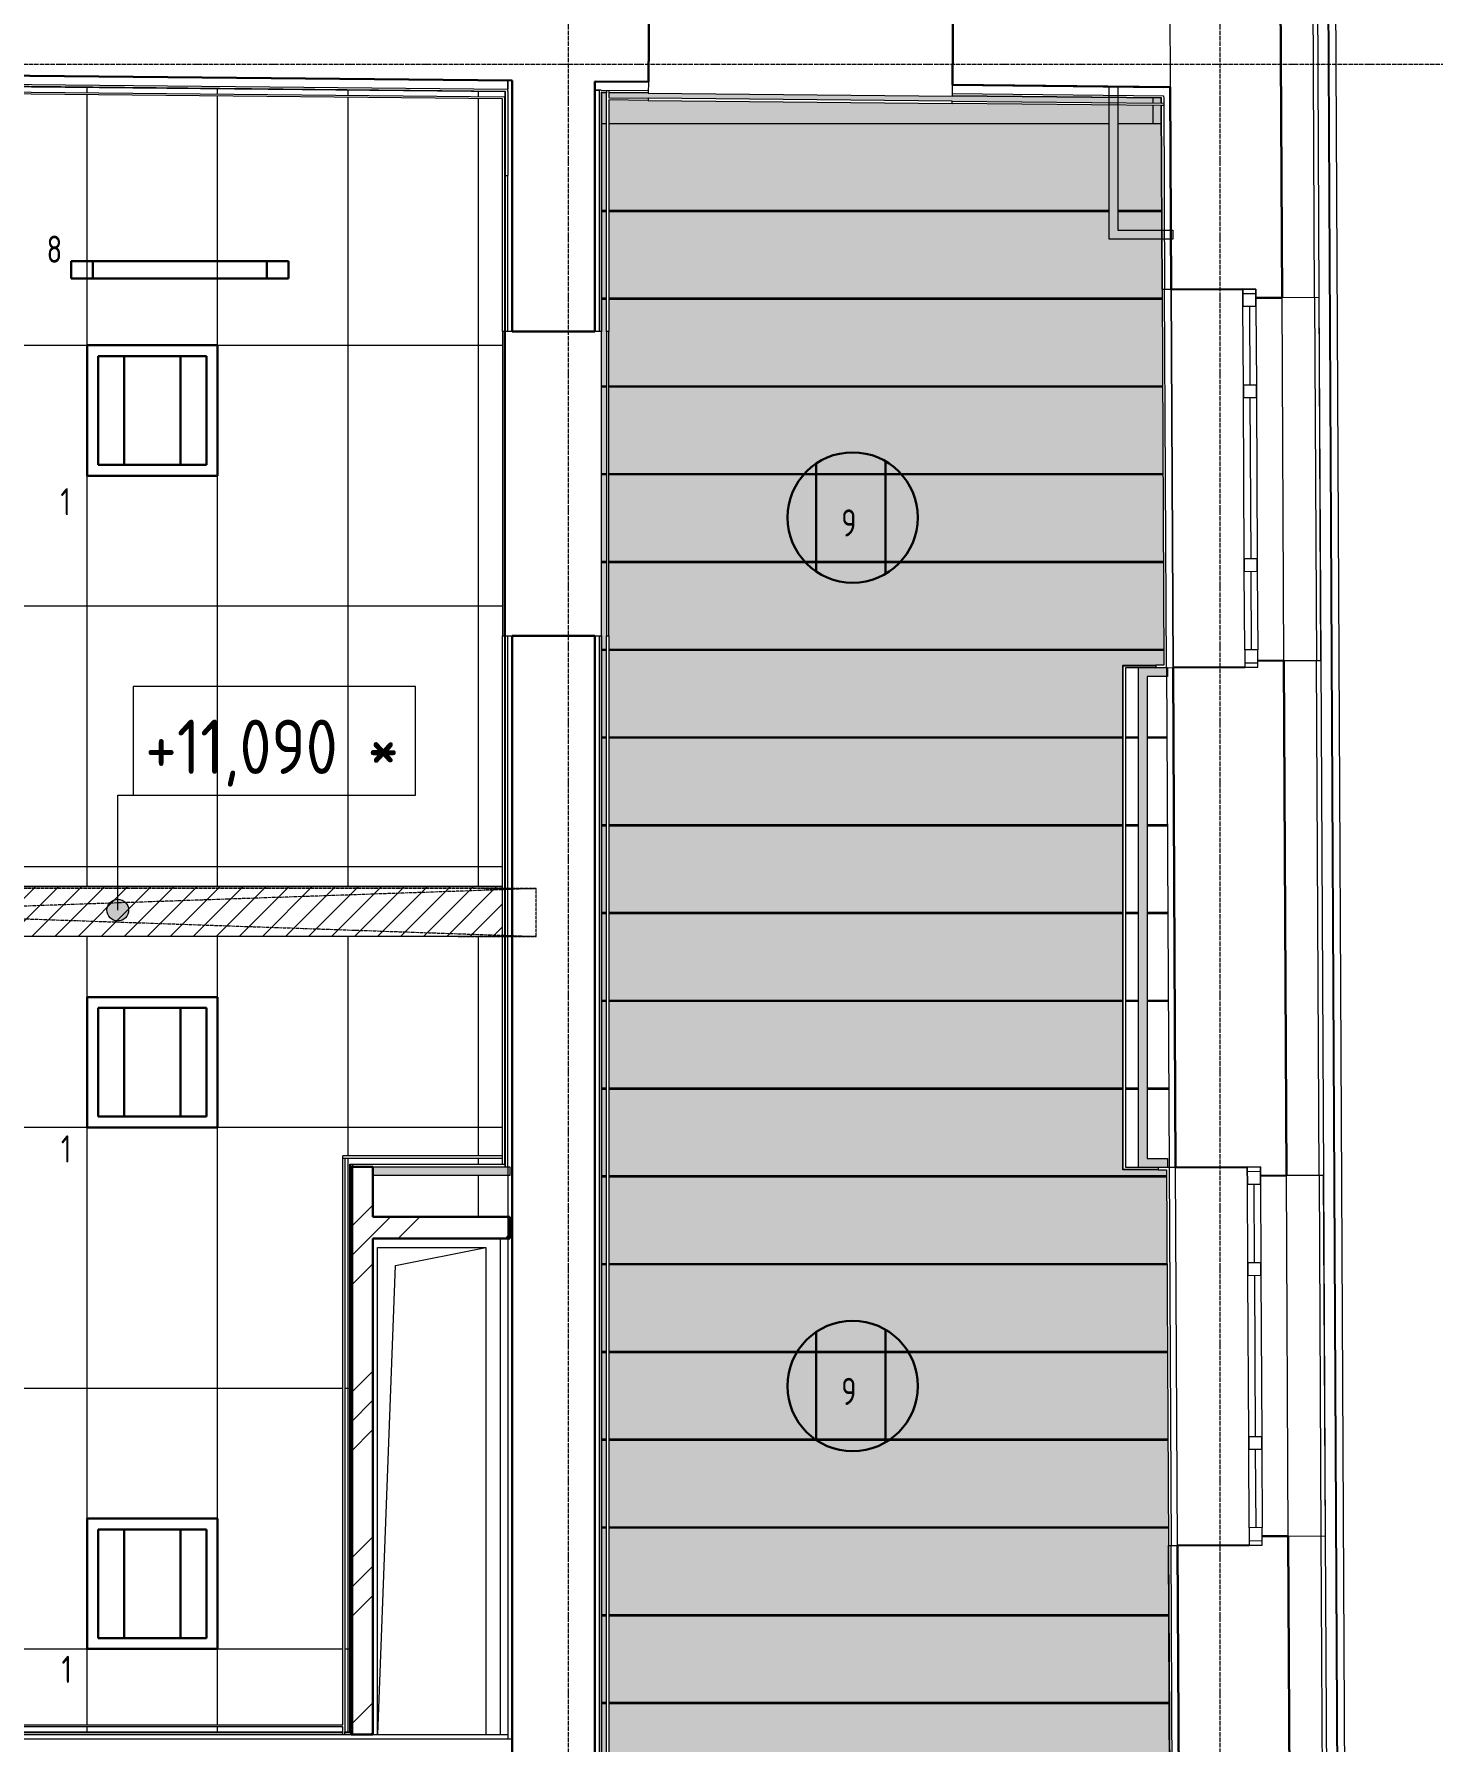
# Model space of a CAD drawing. Header units: millimetres. Extents: x -10438 to 68527, y -5058 to 44223.
# Drawn here: x -2460 to 3978, y 28824 to 36684 of the extents above; entities that cross this region are included whole.
import ezdxf

# ---------------------------------------------------------------- set-up
doc = ezdxf.new("R2010")
doc.units = ezdxf.units.MM
for name, pattern in [('ADSK_Линия сетки', [25, 20, -2.5, 0, -2.5]), ('ADSK_Штрих_ш3 п1_5', [4.5, 3, -1.5]), ('ADSK_Штрихпунктирная 2 точки_ш15 п1_5 п1_5 п1_5', [19.5, 15, -1.5, 0, -1.5, 0, -1.5])]:
    doc.linetypes.add(name, pattern=pattern)
for name, color, linetype, lineweight in [('_ Окна', 7, 'Continuous', 9), ('Аннотация', 7, 'Continuous', 20), ('Каркас', 7, 'Continuous', 18), ('Обобщенные модели', 7, 'Continuous', 18), ('Окна', 7, 'Continuous', 9), ('Оси', 7, 'Continuous', 9), ('Отметки', 7, 'Continuous', 9), ('Перекрытие', 7, 'Continuous', 18), ('Потолки', 7, 'Continuous', 9), ('Потолки штриховка', 7, 'Continuous', 9), ('Стены внутренние', 7, 'Continuous', 18), ('Стены наружные', 7, 'Continuous', 18), ('Стены несущие', 7, 'Continuous', 30), ('Стены отделка', 7, 'Continuous', 30), ('Стены перегородки', 7, 'Continuous', 30), ('Стены штриховка', 7, 'Continuous', 9)]:
    doc.layers.add(name, color=color, linetype=linetype, lineweight=lineweight)
doc.layers.add('Линии', color=7, linetype='Continuous', lineweight=9, true_color=0x00a600)
doc.styles.add('GOST Common_2', font='GOST_Common.ttf', dxfattribs={"width": 0.9, "height": 250})
doc.styles.add('GOST Common_4', font='GOST_Common.ttf', dxfattribs={"width": 0.8, "height": 350})
pattern_1 = [(45, (0, 0), (-381.661, 381.661), []), (45, (134.94, 0), (0, 763.322), []), (45, (-134.94, 0), (0, 763.322), [])]

# ---------------------------------------------------------------- blocks, each defined once
blk = doc.blocks.new('окно трехпол с фрамугой - 1700-2320_h_ _нов_-2116842-План потолков 3-го этажа')
at = {"layer": '_ Окна', "lineweight": 18}
for p, q in [((-870, 75), (-870, 135)), ((-870, 135), (-790, 135)), ((-790, 135), (-790, 75)), ((-430, 75), (-430, 135)), ((-430, 135), (-370, 135)), ((-370, 135), (-370, 75)), ((370, 75), (370, 135)), ((370, 135), (430, 135)), ((430, 135), (430, 75)), ((790, 135), (790, 75)), ((870, 135), (790, 135)), ((870, 75), (870, 135)), ((-790, 75), (-870, 75)), ((-370, 75), (-430, 75)), ((430, 75), (370, 75)), ((790, 75), (870, 75))]:
    blk.add_line(p, q, dxfattribs=at)
at = {"layer": '_ Окна'}
for p, q in [((-850, 75), (-850, 135)), ((-790, 105), (-430, 105)), ((-370, 105), (370, 105)), ((430, 105), (790, 105)), ((850, 75), (850, 135))]:
    blk.add_line(p, q, dxfattribs=at)
at = {"layer": 'Окна'}
for p, q in [((-870, 135), (-870, 75)), ((-790, 135), (-870, 135)), ((-790, 135), (-430, 135)), ((-370, 135), (-430, 135)), ((-370, 135), (370, 135)), ((430, 135), (370, 135)), ((430, 135), (790, 135)), ((870, 135), (790, 135)), ((870, 75), (870, 135)), ((-870, 75), (-790, 75)), ((-430, 75), (-790, 75)), ((-430, 75), (-370, 75)), ((370, 75), (-370, 75)), ((370, 75), (430, 75)), ((790, 75), (430, 75)), ((790, 75), (870, 75))]:
    blk.add_line(p, q, dxfattribs=at)
blk = doc.blocks.new('окно трехпол с фрамугой - 1700-2320_h_ _нов_-2116361-План потолков 3-го этажа')
at = {"layer": '_ Окна', "lineweight": 18}
for p, q in [((-870, 75), (-870, 135)), ((-870, 135), (-790, 135)), ((-790, 135), (-790, 75)), ((-430, 75), (-430, 135)), ((-430, 135), (-370, 135)), ((-370, 135), (-370, 75)), ((370, 75), (370, 135)), ((370, 135), (430, 135)), ((430, 135), (430, 75)), ((790, 135), (790, 75)), ((870, 135), (790, 135)), ((870, 75), (870, 135)), ((-790, 75), (-870, 75)), ((-370, 75), (-430, 75)), ((430, 75), (370, 75)), ((790, 75), (870, 75))]:
    blk.add_line(p, q, dxfattribs=at)
at = {"layer": '_ Окна'}
for p, q in [((-850, 75), (-850, 135)), ((-790, 105), (-430, 105)), ((-370, 105), (370, 105)), ((430, 105), (790, 105)), ((850, 75), (850, 135))]:
    blk.add_line(p, q, dxfattribs=at)
at = {"layer": 'Окна'}
for p, q in [((-870, 135), (-870, 75)), ((-790, 135), (-870, 135)), ((-790, 135), (-430, 135)), ((-370, 135), (-430, 135)), ((-370, 135), (370, 135)), ((430, 135), (370, 135)), ((430, 135), (790, 135)), ((870, 135), (790, 135)), ((870, 75), (870, 135)), ((-870, 75), (-790, 75)), ((-430, 75), (-790, 75)), ((-430, 75), (-370, 75)), ((370, 75), (-370, 75)), ((370, 75), (430, 75)), ((790, 75), (430, 75)), ((790, 75), (870, 75))]:
    blk.add_line(p, q, dxfattribs=at)
blk = doc.blocks.new('GM_Отверстие прямоугольное _в плите_ - Отверстие-3336504-План потолков 3-го этажа')
at = {"layer": 'Обобщенные модели'}
for p, q in [((-250, -1092.5), (-250, 1150)), ((-250, 1150), (250, 1150)), ((-250, -1092.5), (-250, 1150)), ((-250, 1150), (250, 1150)), ((-166.7, 1066.7), (250, 1150)), ((250, 1150), (250, -1092.5)), ((250, 1150), (250, -1092.5)), ((-247.8, -1092.5), (-166.7, 1066.7))]:
    blk.add_line(p, q, dxfattribs=at)
blk = doc.blocks.new('Высотные отметки - Рамка-12095-План потолков 3-го этажа')
at = {"layer": 'Аннотация'}
for p, q in [((-6.5, 0), (-6.5, 5)), ((-6.5, 5), (6.5, 5)), ((6.5, 5), (6.5, 0)), ((6.5, 0), (-6.5, 0))]:
    blk.add_line(p, q, dxfattribs=at)

msp = doc.modelspace()

# ---------------------------------------------------------------- hatches: boundary and pattern name
at = {"layer": 'Отметки'}
h = msp.add_hatch(color=256, dxfattribs=at)
edge = h.paths.add_edge_path()
edge.add_arc((-2075.35, 32652.101), 50, 0, 360)
at = {"layer": 'Потолки штриховка', "lineweight": 18}
h = msp.add_hatch(dxfattribs=at)
h.set_pattern_fill('FP_14', color=256, style=0, pattern_type=2)
h.set_pattern_definition([(90, (-3416.2, 32851.6), (600, -4e-14), []), (0, (-3416.2, 32851.6), (0, -1200), [])])
h.paths.add_polyline_path([(-6385.788, 28869.307), (-6362.788, 28869.307), (-6362.788, 28892.307), (-6385.788, 28892.307), (-6385.788, 28873.907)])
h.paths.add_polyline_path([(-6387.788, 28867.307), (-6385.788, 28869.307), (-6387.788, 28869.307)])
h.paths.add_polyline_path([(-1006.598, 28867.307), (-1004.663, 28867.373), (-1006.598, 28869.307), (-1006.598, 28867.369)])
h.paths.add_polyline_path([(-5386.449, 28869.307), (-1039.598, 28869.307), (-1039.636, 28892.307), (-6352.788, 28892.307), (-6352.788, 28869.307), (-6109.183, 28869.307)])
h.paths.add_polyline_path([(-1024.64, 28869.307), (-1006.598, 28869.307), (-1006.598, 31482.297), (-305, 31481.797), (-305.267, 31510.797), (-1029.598, 31510.797), (-1029.598, 28869.307)])
h.paths.add_polyline_path([(-6362.788, 28902.307), (-6362.788, 31438.253), (-6191.576, 31438.253), (-6191.576, 32531.224), (-6199.576, 32531.224), (-6199.576, 31448.253), (-6201.576, 31448.253), (-6201.576, 31446.253), (-6385.788, 31446.253), (-6385.788, 28902.307)])
h.paths.add_polyline_path([(-2495.512, 28902.307), (-1039.598, 28902.307), (-1039.598, 31520.797), (-305, 31520.797), (-305, 32531.224), (-6181.576, 32531.224), (-6181.576, 31428.253), (-6352.788, 31428.253), (-6352.788, 28902.307), (-3940.98, 28902.307)])
h.paths.add_polyline_path([(-380.435, 31239.797), (-280, 31239.797), (-280.327, 31429.797), (-900.598, 31429.797), (-900.598, 31239.797), (-688.676, 31239.797)])
h.paths.add_polyline_path([(-295, 31481.797), (-292, 31481.797), (-292, 32531.224), (-295, 32531.224), (-295, 31510.797)])
h.paths.add_polyline_path([(-3940.98, 32761.224), (-305, 32761.224), (-305, 36385.696), (-6352.788, 36445.958), (-6352.788, 33798.253), (-6181.576, 33798.253), (-6181.576, 32761.224), (-5386.449, 32761.224)])
h.paths.add_polyline_path([(-292, 32761.224), (-292, 36418.568), (-6352.788, 36478.959), (-6352.681, 36455.957), (-295, 36395.597), (-295, 32761.224)])
h.paths.add_polyline_path([(-6385.788, 36479.288), (-6387.788, 36480.959), (-6387.788, 36479.308)])
h.paths.add_polyline_path([(-6191.576, 32761.224), (-6191.576, 33788.253), (-6362.788, 33788.253), (-6362.788, 36479.059), (-6385.788, 36478.959), (-6385.788, 33780.253), (-6201.578, 33780.253), (-6201.576, 33778.253), (-6199.576, 33778.253), (-6199.576, 32761.224)])
h.paths.add_polyline_path([(-290, 36418.548), (-290.101, 36420.449), (-292, 36418.568)])
h = msp.add_hatch(dxfattribs=at)
h.set_pattern_fill('FP_23', color=256, style=0, pattern_type=2)
h.set_pattern_definition([(0, (0, 762), (762, 76.2), [7.62, -373.38, 7.62, -373.38]), (0, (76.2, 91.44), (762, 76.2), [7.62, -220.98, 7.62, -525.78]), (0, (152.4, 106.68), (762, 76.2), [7.62, -68.58, 7.62, -678.18]), (0, (457.2, 60.96), (762, 76.2), [7.62, -220.98, 7.62, -525.78]), (0, (533.4, 45.72), (762, 76.2), [7.62, -68.58, 7.62, -678.18])])
h.paths.add_polyline_path([(152, 20570.136), (152, 20572.136), (150, 20570.136)])
h.paths.add_polyline_path([(152, 36414.144), (152, 36416.144), (150.247, 36415.915)])
h.paths.add_polyline_path([(152, 20572.136), (175, 20572.136), (175, 36413.915), (152, 36413.091), (152, 20573.934)])
h.paths.add_polyline_path([(2769.646, 20572.136), (2807.464, 20572.136), (2807.347, 20595.136), (185, 20595.136), (185, 20572.136), (2753.404, 20572.136)])
h.paths.add_polyline_path([(2643.06, 20605.136), (2807.296, 20605.136), (2792.895, 23426.386), (2552.632, 23426.386), (2552.63, 23428.386), (2550.63, 23428.386), (2550.63, 25728.326), (2552.63, 25728.326), (2552.63, 25730.326), (2781.246, 25730.326), (2752.141, 31456.299), (2552.63, 31456.299), (2552.63, 31458.299), (2550.63, 31458.299), (2550.63, 33776.758), (2552.63, 33777.736), (2552.63, 33778.758), (2740.336, 33778.758), (2729.239, 35740.947), (2487.87, 35740.947), (2487.87, 36357.867), (185, 36380.814), (185, 20605.136), (2563.629, 20605.136)])
h.paths.add_polyline_path([(2643.06, 23438.386), (2643.06, 25718.326), (2562.63, 25718.326), (2563.629, 23438.386), (2642.333, 23438.386)])
h.paths.add_polyline_path([(2692.341, 35780.947), (2730.159, 35780.947), (2727.188, 36355.483), (2527.87, 36357.469), (2527.87, 35780.947), (2563.629, 35780.947)])
h.paths.add_polyline_path([(2727.071, 36388.485), (2729.071, 36388.485), (2728.961, 36390.366), (2727.188, 36388.602)])
h.paths.add_polyline_path([(2727.188, 36365.483), (2727.071, 36388.485), (2527.87, 36390.466), (2527.87, 36367.469), (2727.071, 36365.484)])
h.paths.add_polyline_path([(2487.87, 36367.868), (2487.87, 36390.869), (185, 36413.815), (185, 36390.814), (1840.895, 36374.314)])
at = {"layer": 'Потолки штриховка', "lineweight": 18, "true_color": 0x787878}
h = msp.add_hatch(dxfattribs=at)
h.set_pattern_fill('FP_50', color=8, style=0, pattern_type=2)
h.set_pattern_definition([(45, (0, 0), (-53.03301, 53.03301), [])])
h.paths.add_polyline_path([(-313.612, 32531.224), (-305, 32531.224), (-305, 32761.224), (-6181.576, 32761.224), (-6181.576, 32531.224), (-327.308, 32531.224)])
h.paths.add_polyline_path([(-6397.788, 32531.224), (-6251.576, 32531.224), (-6251.576, 32761.224), (-6397.788, 32761.224)])
h.paths.add_polyline_path([(-292, 32531.224), (-292, 32761.224), (-295, 32761.224), (-295, 32531.224)])
h.paths.add_polyline_path([(-6199.576, 32531.224), (-6191.576, 32531.224), (-6191.576, 32761.224), (-6199.576, 32761.224), (-6199.576, 32637.049)])
at = {"layer": 'Стены внутренние'}
for points in [[(2527.87, 35780.947), (2527.87, 36402.471), (2487.87, 36402.87), (2487.87, 35780.947), (2526.681, 35780.947)], [(2692.544, 35740.947), (2742.363, 35740.947), (2742.16, 35780.947), (2487.87, 35780.947), (2487.87, 35740.947), (2563.629, 35740.947)], [(2662.63, 33726.758), (2752.601, 33726.758), (2752.402, 33765.937), (2702.579, 33766.758), (2622.63, 33766.758), (2622.63, 33726.758)], [(2622.63, 31508.299), (2662.63, 31508.299), (2662.63, 33726.758), (2622.63, 33726.758), (2622.63, 31519.098)], [(-280.327, 31429.797), (-280, 31429.797), (-280, 31469.797), (-900.598, 31469.797), (-900.598, 31429.797), (-313.612, 31429.797)], [(2643.06, 31468.299), (2757.221, 31468.299), (2757.221, 31508.299), (2622.63, 31508.299), (2622.63, 31468.299)]]:
    msp.add_hatch(color=256, dxfattribs=at).paths.add_polyline_path(points)
at = {"layer": 'Стены внутренние', "lineweight": 9}
h = msp.add_hatch(dxfattribs=at)
h.set_pattern_fill('FP_1', color=256, style=0, pattern_type=2)
h.set_pattern_definition(pattern_1)
h.paths.add_polyline_path([(-1000.598, 28857.307), (-900.598, 28857.307), (-900.598, 31469.797), (-994.598, 31469.797), (-994.598, 31418.397), (-1000.598, 31429.797), (-1000.598, 28956.912)])
h = msp.add_hatch(dxfattribs=at)
h.set_pattern_fill('FP_1', color=256, style=0, pattern_type=2)
h.set_pattern_definition(pattern_1)
h.paths.add_polyline_path([(-900.598, 31139.797), (-277.493, 31139.797), (-278.253, 31239.797), (-900.598, 31239.797), (-900.598, 31215.014)])

# ---------------------------------------------------------------- linework, layer by layer
at = {"layer": 'Каркас', "color": 8, "linetype": 'ADSK_Штрих_ш3 п1_5', "lineweight": 9, "true_color": 0x808080}
for p, q in [((152, 36272.288), (175, 36272.288)), ((185, 36272.288), (2487.87, 36272.288)), ((2527.87, 36272.288), (2727.662, 36272.288)), ((175, 35872.288), (152, 35872.288)), ((152, 35868.288), (175, 35868.288)), ((2487.87, 35872.288), (185, 35872.288)), ((185, 35868.288), (2487.87, 35868.288)), ((2729.695, 35872.288), (2527.87, 35872.288)), ((2527.87, 35868.288), (2729.715, 35868.288)), ((175, 35468.288), (152, 35468.288)), ((152, 35464.288), (175, 35464.288)), ((2731.749, 35468.288), (185, 35468.288)), ((185, 35464.288), (2731.769, 35464.288)), ((175, 35064.288), (152, 35064.288)), ((152, 35060.288), (175, 35060.288)), ((2733.802, 35064.288), (185, 35064.288)), ((185, 35060.288), (2733.822, 35060.288)), ((175, 34660.288), (152, 34660.288)), ((152, 34656.288), (175, 34656.288)), ((2735.856, 34660.288), (185, 34660.288)), ((185, 34656.288), (2735.876, 34656.288)), ((175, 34256.288), (152, 34256.288)), ((152, 34252.288), (175, 34252.288)), ((2737.909, 34256.288), (185, 34256.288)), ((185, 34252.288), (2737.929, 34252.288)), ((175.103, 33852.288), (152, 33852.288)), ((152, 33848.288), (175.109, 33848.288)), ((2739.963, 33852.288), (185, 33852.288)), ((185, 33848.288), (2739.983, 33848.288)), ((175, 33448.288), (152, 33448.288)), ((152, 33444.288), (175, 33444.288)), ((2550.63, 33448.288), (185, 33448.288)), ((185, 33444.288), (2550.63, 33444.288)), ((2622.63, 33448.288), (2563.629, 33448.288)), ((2563.629, 33444.288), (2622.63, 33444.288)), ((2754.016, 33448.288), (2662.63, 33448.288)), ((2662.63, 33444.288), (2754.037, 33444.288)), ((175, 33044.288), (152, 33044.288)), ((152, 33040.288), (175, 33040.288)), ((2550.63, 33044.288), (185, 33044.288)), ((185, 33040.288), (2550.63, 33040.288)), ((2622.63, 33044.288), (2562.63, 33044.288)), ((2562.63, 33040.288), (2622.63, 33040.288)), ((2756.07, 33044.288), (2662.63, 33044.288)), ((2662.63, 33040.288), (2756.09, 33040.288)), ((-305, 32761.224), (-6181.576, 32761.224)), ((-292, 32761.224), (-295, 32761.224)), ((175, 32640.288), (152, 32640.288)), ((152, 32636.288), (175, 32636.288)), ((2550.63, 32640.288), (185, 32640.288)), ((185, 32636.288), (2550.63, 32636.288)), ((2622.63, 32640.288), (2562.63, 32640.288)), ((2562.63, 32636.288), (2622.63, 32636.288)), ((2758.123, 32640.288), (2662.63, 32640.288)), ((2662.63, 32636.288), (2758.144, 32636.288)), ((-305, 32531.224), (-6181.576, 32531.224)), ((-292, 32531.224), (-295, 32531.224)), ((175, 32236.288), (152, 32236.288)), ((152, 32232.288), (175, 32232.288)), ((2550.63, 32236.288), (185, 32236.288)), ((185, 32232.288), (2550.63, 32232.288)), ((2622.63, 32236.288), (2563.629, 32236.288)), ((2563.629, 32232.288), (2622.63, 32232.288)), ((2760.177, 32236.288), (2662.63, 32236.288)), ((2662.63, 32232.288), (2760.197, 32232.288)), ((175, 31832.288), (152, 31832.288)), ((152, 31828.288), (175, 31828.288)), ((2550.63, 31832.288), (185, 31832.288)), ((185, 31828.288), (2550.63, 31828.288)), ((2622.63, 31832.288), (2563.629, 31832.288)), ((2563.629, 31828.288), (2622.63, 31828.288)), ((2762.23, 31832.288), (2662.63, 31832.288)), ((2662.63, 31828.288), (2762.251, 31828.288)), ((175, 31428.288), (152, 31428.288)), ((152, 31424.288), (175, 31424.288)), ((2563.19, 31428.288), (185, 31428.288)), ((185, 31424.288), (2563.246, 31424.288)), ((2752.284, 31428.288), (2563.629, 31428.288)), ((2563.629, 31424.288), (2752.304, 31424.288)), ((-313.612, 28857.307), (-313.612, 31139.797)), ((175, 31024.288), (152, 31024.288)), ((152, 31020.288), (175, 31020.288)), ((2754.337, 31024.288), (185, 31024.288)), ((185, 31020.288), (2754.357, 31020.288)), ((175, 30620.288), (152, 30620.288)), ((152, 30616.288), (175, 30616.288)), ((2756.39, 30620.288), (185, 30620.288)), ((185, 30616.288), (2756.411, 30616.288)), ((175, 30216.288), (152, 30216.288)), ((152, 30212.288), (175, 30212.288)), ((2758.444, 30216.288), (185, 30216.288)), ((185, 30212.288), (2758.464, 30212.288)), ((175, 29812.288), (152, 29812.288)), ((152, 29808.288), (175, 29808.288)), ((2760.497, 29812.288), (185, 29812.288)), ((185, 29808.288), (2760.518, 29808.288)), ((175, 29408.288), (152, 29408.288)), ((152, 29404.288), (175, 29404.288)), ((2762.551, 29408.288), (185, 29408.288)), ((185, 29404.288), (2762.571, 29404.288)), ((175, 29004.288), (152, 29004.288)), ((2764.604, 29004.288), (185, 29004.288)), ((152, 29000.288), (175, 29000.288)), ((185, 29000.288), (2764.625, 29000.288))]:
    msp.add_line(p, q, dxfattribs=at)
at = {"layer": 'Линии', "color": 5, "lineweight": 30, "true_color": 0x0000ff}
for p, q in [((-2290, 35559.027), (-2290, 35639.027)), ((-2290, 35639.027), (-1290, 35639.027)), ((-2190, 35559.027), (-2190, 35639.027)), ((-1390, 35639.027), (-1390, 35559.027)), ((-1290, 35639.027), (-1290, 35559.027)), ((-1290, 35559.027), (-2290, 35559.027)), ((-2216.225, 35251.594), (-1616.225, 35251.594)), ((-2216.225, 34651.594), (-2216.225, 35251.594)), ((-1616.225, 35251.594), (-1616.225, 34651.594)), ((-1666.225, 35201.594), (-2166.225, 35201.594)), ((-2166.225, 35201.594), (-2166.225, 34701.594)), ((-2046.225, 35201.594), (-2046.225, 34701.594)), ((-1786.225, 35201.594), (-1786.225, 34701.594)), ((-1666.225, 34701.594), (-1666.225, 35201.594)), ((-2166.225, 34701.594), (-1666.225, 34701.594)), ((1138.898, 34707.124), (1138.898, 34210.743)), ((1458.898, 34199.982), (1458.898, 34717.886)), ((-1616.225, 34651.594), (-2216.225, 34651.594)), ((-2216.225, 32251.594), (-1616.225, 32251.594)), ((-2216.225, 31651.594), (-2216.225, 32251.594)), ((-1616.225, 32251.594), (-1616.225, 31651.594)), ((-1666.225, 32201.594), (-2166.225, 32201.594)), ((-2166.225, 32201.594), (-2166.225, 31701.594)), ((-2046.225, 32201.594), (-2046.225, 31701.594)), ((-1786.225, 32201.594), (-1786.225, 31701.594)), ((-1666.225, 31701.594), (-1666.225, 32201.594)), ((-2166.225, 31701.594), (-1666.225, 31701.594)), ((-1616.225, 31651.594), (-2216.225, 31651.594)), ((-2216.225, 29851.594), (-1616.225, 29851.594)), ((-2216.225, 29251.594), (-2216.225, 29851.594)), ((-1666.225, 29801.594), (-2166.225, 29801.594)), ((-2166.225, 29801.594), (-2166.225, 29301.594)), ((-2046.225, 29801.594), (-2046.225, 29301.594)), ((-1786.225, 29801.594), (-1786.225, 29301.594)), ((-1666.225, 29301.594), (-1666.225, 29801.594)), ((-1616.225, 29851.594), (-1616.225, 29251.594)), ((-1616.225, 29251.594), (-2216.225, 29251.594)), ((-2166.225, 29301.594), (-1666.225, 29301.594))]:
    msp.add_line(p, q, dxfattribs=at)
at = {"layer": 'Линии', "color": 7, "linetype": 'ADSK_Штрихпунктирная 2 точки_ш15 п1_5 п1_5 п1_5'}
for p, q in [((-148.967, 32751.224), (-6552.1, 32751.224)), ((-148.967, 32751.224), (-6552.1, 32531.224)), ((-6552.1, 32751.224), (-148.967, 32530.912)), ((-388.967, 32751.224), (-148.967, 32751.224)), ((-148.967, 32530.912), (-148.967, 32751.224)), ((-148.967, 32531.224), (-6552.1, 32531.224)), ((-508.967, 32531.224), (-148.967, 32531.224))]:
    msp.add_line(p, q, dxfattribs=at)
at = {"layer": 'Линии', "color": 1, "lineweight": 30, "true_color": 0xff0000}
for p, q in [((1138.898, 30709.737), (1138.898, 30213.357)), ((1458.898, 30202.595), (1458.898, 30720.499))]:
    msp.add_line(p, q, dxfattribs=at)
at = {"layer": 'Линии', "color": 5, "lineweight": 30, "true_color": 0x0000ff}
msp.add_circle((1307.426, 34458.934), 300, dxfattribs=at)
at = {"layer": 'Линии', "color": 1, "lineweight": 30, "true_color": 0xff0000}
msp.add_circle((1307.426, 30461.547), 300, dxfattribs=at)
at = {"layer": 'Оси', "linetype": 'ADSK_Линия сетки'}
for p, q in [((-0.435, -4258.205), (-0.435, 44222.998)), ((2999.565, -4258.205), (2999.565, 44222.998)), ((-9638.275, 36545), (56004.853, 36545))]:
    msp.add_line(p, q, dxfattribs=at)
at = {"layer": 'Отметки', "lineweight": 20}
for p, q in [((-2075.35, 33181.285), (-1354.229, 33181.285)), ((-2075.35, 32652.101), (-2075.35, 33181.285))]:
    msp.add_line(p, q, dxfattribs=at)
at = {"layer": 'Отметки'}
msp.add_circle((-2075.35, 32652.101), 50, dxfattribs=at)
at = {"layer": 'Перекрытие'}
for p, q in [((2689.251, 36388.941), (2689.368, 36365.86)), ((2689.419, 36355.859), (2689.844, 36272.288)), ((2691.877, 35872.288), (2691.897, 35868.288)), ((2693.93, 35468.288), (2693.95, 35464.288)), ((2695.984, 35064.288), (2696.004, 35060.288)), ((2698.037, 34660.288), (2698.057, 34656.288)), ((2700.091, 34256.288), (2700.111, 34252.288)), ((2702.144, 33852.288), (2702.164, 33848.288)), ((2704.198, 33448.288), (2704.218, 33444.288)), ((2706.251, 33044.288), (2706.271, 33040.288)), ((2708.305, 32640.288), (2708.325, 32636.288)), ((2710.358, 32236.288), (2710.378, 32232.288)), ((2712.412, 31832.288), (2712.432, 31828.288)), ((2714.465, 31428.288), (2714.485, 31424.288)), ((2716.519, 31024.288), (2716.539, 31020.288)), ((2718.572, 30620.288), (2718.592, 30616.288)), ((2720.625, 30216.288), (2720.646, 30212.288)), ((2722.679, 29812.288), (2722.699, 29808.288)), ((2724.732, 29408.288), (2724.753, 29404.288)), ((2726.786, 29004.288), (2726.806, 29000.288))]:
    msp.add_line(p, q, dxfattribs=at)
at = {"layer": 'Потолки'}
for p, q in [((-6181.576, 32761.224), (-305, 32761.224)), ((-295, 32761.224), (-292, 32761.224)), ((-305, 32531.224), (-6181.576, 32531.224)), ((-292, 32531.224), (-295, 32531.224))]:
    msp.add_line(p, q, dxfattribs=at)
at = {"layer": 'Стены внутренние'}
for p, q in [((366.139, 36379.009), (1766.069, 36365.059)), ((1766.169, 36375.059), (366.238, 36389.008)), ((2773.547, 35508.067), (2782.391, 33768.089)), ((2782.391, 33768.089), (2773.547, 35508.067)), ((3292.232, 33800.681), (3283.754, 35468.66)), ((-305, 35315), (-305, 33915)), ((-295, 33915), (-295, 35315)), ((175, 35315), (175, 33915)), ((185, 33915), (185, 35315)), ((-305, 31520.797), (-1039.598, 31520.797)), ((-1039.598, 31510.797), (-1039.598, 31520.797)), ((-1039.598, 31510.797), (-305, 31510.797)), ((2764.084, 31467.538), (2772.928, 29727.56)), ((2794.084, 31467.69), (2794.084, 31467.69)), ((2802.928, 29727.713), (2794.084, 31467.69)), ((3312.718, 29770.304), (3304.281, 31430.283))]:
    msp.add_line(p, q, dxfattribs=at)
at = {"layer": 'Стены наружные'}
for p, q in [((3540.011, 28336.01), (3465.064, 43080.984)), ((3465.652, 43080.985), (3540.209, 28336.011)), ((3575.209, 28336.189), (3500.653, 43080.959)), ((366.468, 36412.007), (1766.398, 36398.058)), ((-292, 36033.119), (-292, 33915)), ((-292, 36033.119), (-280, 36033.119)), ((-280, 35315), (-280, 36033.119)), ((2731.548, 35507.853), (2740.336, 33778.758)), ((2752.392, 33767.937), (2743.558, 35505.914)), ((3433.752, 35469.422), (3442.23, 33801.444)), ((3453.742, 35471.524), (3462.23, 33801.545)), ((3453.748, 35470.249), (3454.748, 35470.254)), ((3463.235, 33800.595), (3454.748, 35470.254)), ((-280, 35315), (-292, 35315)), ((152, 33915), (152, 35315)), ((3463.235, 33800.595), (3462.235, 33800.59)), ((2740.336, 33778.758), (2702.336, 33778.758)), ((-305, 31481.797), (-994.598, 31481.797)), ((-994.598, 31469.797), (-994.598, 31481.797)), ((-994.598, 31469.797), (-292, 31469.797)), ((-292, 31481.797), (-295, 31481.797)), ((2714.141, 31456.299), (2752.141, 31456.299)), ((2752.141, 31456.299), (2760.928, 29727.499)), ((3454.279, 31431.045), (3462.716, 29771.067)), ((3475.275, 31431.867), (3474.275, 31431.862)), ((3474.278, 31431.147), (3482.716, 29771.168)), ((3483.711, 29772.206), (3475.275, 31431.867)), ((3482.711, 29772.201), (3483.711, 29772.206))]:
    msp.add_line(p, q, dxfattribs=at)
at = {"layer": 'Стены несущие'}
for p, q in [((3283.744, 35470.66), (3244.068, 43276.41)), ((370.772, 36843.986), (366.986, 36464.005)), ((1766.916, 36450.055), (1770.702, 36830.036)), ((-260, 36470.252), (-6417.788, 36531.61)), ((-260, 35315), (-260, 36470.252)), ((366.986, 36464.005), (120, 36466.466)), ((120, 35315), (120, 36466.466)), ((124.018, 36466.425), (366.986, 36464.005)), ((2768.81, 36440.072), (1766.916, 36450.055)), ((1766.916, 36450.055), (2738.808, 36440.371)), ((2773.547, 35508.067), (2768.81, 36440.072)), ((3103.543, 35509.744), (2773.547, 35508.067)), ((3283.744, 35470.66), (3163.745, 35470.05)), ((120, 35315), (-260, 35315)), ((-260, 33915), (120, 33915)), ((-260, 27817), (-260, 33915)), ((120, 33915), (120, 27817)), ((3172.234, 33800.071), (3292.232, 33800.681)), ((3304.281, 31430.283), (3292.232, 33800.681)), ((2782.391, 33768.089), (3112.387, 33769.767)), ((2794.084, 31467.69), (2782.391, 33768.089)), ((-1000.598, 28857.307), (-1000.598, 31469.797)), ((-1000.598, 31469.797), (-900.598, 31469.797)), ((-900.598, 31469.797), (-900.598, 31239.797)), ((3124.08, 31469.367), (2794.084, 31467.69)), ((3304.281, 31430.283), (3184.282, 31429.673)), ((-900.598, 31239.797), (-270.598, 31239.797)), ((-270.598, 31239.797), (-270.598, 31139.797)), ((-270.598, 31139.797), (-900.598, 31139.797)), ((-900.598, 31139.797), (-900.598, 28857.307)), ((2802.928, 29727.713), (3132.924, 29729.39)), ((2814.456, 27459.737), (2802.928, 29727.713)), ((3192.72, 29769.694), (3312.718, 29770.304)), ((3312.718, 29770.304), (3324.627, 27427.33)), ((-900.598, 28857.307), (-1000.598, 28857.307))]:
    msp.add_line(p, q, dxfattribs=at)
at = {"layer": 'Стены отделка', "lineweight": 9}
for p, q in [((3413.212, 43445.278), (3453.742, 35471.524)), ((-6416.62, 36491.596), (-280, 36430.449)), ((-292, 36418.568), (-6352.788, 36478.959)), ((-6352.788, 36455.958), (-295, 36395.597)), ((-305, 36385.696), (-6352.788, 36445.958)), ((-295, 36395.597), (-295, 35315)), ((-292, 36033.119), (-292, 36418.568)), ((-280.004, 36470.451), (-280.403, 36430.453)), ((-280, 36420.449), (-280, 36470.85)), ((-280, 36470.85), (-260, 36470.85)), ((-260, 36470.85), (-260, 36470.252)), ((120, 36426.464), (140, 36426.464)), ((123.619, 36426.427), (124.018, 36466.425)), ((150, 36426.165), (123.619, 36426.427)), ((140, 36426.464), (140, 36426.264)), ((152, 36414.144), (152, 35315)), ((175, 36413.915), (152, 36414.144)), ((175, 35315), (175, 36413.915)), ((366.468, 36412.007), (185, 36413.815)), ((185, 36413.815), (185, 36390.814)), ((366.986, 36464.005), (366.468, 36412.007)), ((1766.398, 36398.058), (1766.518, 36410.057)), ((2727.071, 36388.485), (1766.398, 36398.058)), ((1766.518, 36410.057), (1766.916, 36450.055)), ((2487.87, 35740.947), (2487.87, 36442.872)), ((2527.87, 36442.473), (2527.87, 35780.947)), ((2738.806, 36440.672), (2768.806, 36440.825)), ((2738.808, 36440.371), (2738.806, 36440.672)), ((2739.011, 36400.367), (2739.072, 36388.366)), ((2768.806, 36440.825), (2773.547, 35508.067)), ((-305, 35315), (-305, 36385.696)), ((185, 36390.814), (366.238, 36389.008)), ((185, 36380.814), (185, 35315)), ((366.139, 36379.009), (185, 36380.814)), ((366.238, 36389.008), (366.139, 36379.009)), ((1766.069, 36365.059), (1766.169, 36375.059)), ((2727.239, 36355.482), (1766.069, 36365.059)), ((1766.169, 36375.059), (2727.188, 36365.483)), ((2727.188, 36365.483), (2727.071, 36388.485)), ((2731.548, 35507.853), (2727.239, 36355.482)), ((2527.87, 35780.947), (2781.463, 35780.947)), ((2781.463, 35780.947), (2781.463, 35740.947)), ((2781.463, 35740.947), (2487.87, 35740.947)), ((2773.547, 35508.067), (2731.548, 35507.853)), ((3453.742, 35471.524), (3283.744, 35470.66)), ((-295, 35315), (-305, 35315)), ((-260, 35315), (-280, 35315)), ((152, 35315), (120, 35315)), ((185, 35315), (175, 35315)), ((-305, 31481.797), (-305, 33915)), ((-305, 33915), (-295, 33915)), ((-295, 33915), (-295, 31481.797)), ((-292, 33915), (-260, 33915)), ((-292, 31469.797), (-292, 33915)), ((120, 33915), (152, 33915)), ((152, 33915), (152, 27817)), ((175, 27817), (175, 33915)), ((175, 33915), (185, 33915)), ((185, 33915), (185, 27817)), ((3292.232, 33800.681), (3462.23, 33801.545)), ((3442.24, 33799.444), (3442.23, 33801.444)), ((3462.23, 33801.545), (3474.278, 31431.147)), ((2550.63, 31458.299), (2550.63, 33776.758)), ((2552.63, 33778.758), (2702.336, 33778.758)), ((2757.221, 33766.758), (2562.63, 33766.758)), ((2562.63, 33766.758), (2562.63, 31468.299)), ((2622.63, 31468.299), (2622.63, 33766.758)), ((2757.221, 33726.758), (2662.63, 33726.758)), ((2662.63, 33726.758), (2662.63, 31508.299)), ((2702.336, 33778.758), (2702.392, 33767.683)), ((2702.392, 33767.683), (2782.391, 33768.089)), ((2752.392, 33767.937), (2764.08, 31468.299)), ((2757.221, 33766.758), (2757.221, 33726.758)), ((2782.391, 33768.089), (2794.084, 31467.69)), ((-1039.598, 28902.307), (-1039.598, 31510.797)), ((-1029.598, 31510.797), (-1029.598, 28869.307)), ((-1006.598, 28869.307), (-1006.598, 31482.297)), ((-1006.598, 31482.297), (-994.598, 31482.297)), ((-994.598, 31482.297), (-994.598, 28857.307)), ((-295, 31481.797), (-305, 31481.797)), ((-292, 31469.797), (-270, 31469.797)), ((-280, 31469.797), (-280, 28837.307)), ((-270, 31469.797), (-270, 31429.797)), ((2714.141, 31456.299), (2552.63, 31456.299)), ((2562.63, 31468.299), (2764.08, 31468.299)), ((2662.63, 31508.299), (2757.221, 31508.299)), ((2794.084, 31467.69), (2714.085, 31467.283)), ((2714.085, 31467.283), (2714.141, 31456.299)), ((2757.221, 31508.299), (2757.221, 31468.299)), ((2764.08, 31468.299), (2764.084, 31467.538)), ((-270, 31429.797), (-900.598, 31429.797)), ((3474.278, 31431.147), (3304.281, 31430.283)), ((2760.928, 29727.499), (2802.928, 29727.713)), ((2772.456, 27459.523), (2760.928, 29727.499)), ((3312.718, 29770.304), (3482.716, 29771.168)), ((3482.716, 29771.168), (3494.625, 27428.194)), ((-6397.788, 28857.307), (-280, 28857.307)), ((-6385.788, 28902.307), (-1039.598, 28902.307)), ((-1039.598, 28892.307), (-6385.788, 28892.307)), ((-6352.788, 28869.307), (-1039.598, 28869.307)), ((-1039.598, 28869.307), (-1039.598, 28892.307)), ((-1029.598, 28869.307), (-1006.598, 28869.307))]:
    msp.add_line(p, q, dxfattribs=at)
at = {"layer": 'Стены перегородки', "lineweight": 18}
msp.add_line((-6417.788, 28837.307), (-260, 28837.307), dxfattribs=at)
at = {"layer": 'Стены штриховка'}
for p, q in [((3433.742, 35471.422), (3393.313, 43425.411)), ((2766.878, 36820.11), (2768.81, 36440.072)), ((-290, 36420.548), (-6352.788, 36480.959)), ((-290, 35315), (-290, 36420.548)), ((-280, 36420.449), (-280, 36033.119)), ((140, 36426.264), (140, 35315)), ((150, 36426.165), (366.587, 36424.006)), ((150, 36416.164), (150, 35315)), ((175, 36415.915), (150, 36416.164)), ((175, 36425.916), (175, 36413.915)), ((185, 36425.816), (185, 36413.815)), ((366.488, 36414.007), (185, 36415.815)), ((2729.061, 36390.466), (1766.418, 36400.058)), ((1766.518, 36410.057), (1766.518, 36410.057)), ((1766.518, 36410.057), (2739.011, 36400.367)), ((2739.189, 36365.364), (2727.188, 36365.483)), ((2739.24, 36355.363), (2727.239, 36355.482)), ((2729.188, 36365.463), (2729.061, 36390.466)), ((2733.548, 35507.863), (2729.239, 36355.462)), ((2739.072, 36388.366), (2743.547, 35507.914)), ((-290, 31469.797), (-290, 33915)), ((-280, 31469.797), (-280, 33915)), ((140, 33915), (140, 27817)), ((150, 33915), (150, 27817)), ((3454.279, 31431.045), (3442.24, 33799.444)), ((2550.63, 33776.758), (2550.63, 33778.758)), ((2550.63, 33778.758), (2552.63, 33778.758)), ((2550.63, 33776.758), (2702.346, 33776.758)), ((2552.63, 31456.299), (2552.63, 33778.758)), ((-1004.598, 28867.307), (-1004.598, 31482.297)), ((2714.13, 31458.299), (2550.63, 31458.299)), ((2550.63, 31456.299), (2550.63, 31458.299)), ((2552.63, 31456.299), (2550.63, 31456.299)), ((2774.456, 27459.534), (2762.928, 29727.509)), ((2784.456, 27459.584), (2772.928, 29727.56)), ((3462.716, 29771.067), (3474.625, 27428.092)), ((-6352.788, 28867.307), (-1039.598, 28867.307)), ((-1039.598, 28857.307), (-1039.598, 28869.307)), ((-1029.598, 28857.307), (-1029.598, 28869.307)), ((-1029.598, 28867.307), (-1004.598, 28867.307))]:
    msp.add_line(p, q, dxfattribs=at)

# ---------------------------------------------------------------- block references
at = {"layer": 'Обобщенные модели'}
msp.add_blockref('GM_Отверстие прямоугольное _в плите_ - Отверстие-3336504-План потолков 3-го этажа', (-630.435, 29949.797), dxfattribs=at)
at = {"layer": 'Окна', "rotation": 270.2912255442426}
for name, p in [('окно трехпол с фрамугой - 1700-2320_h_ _нов_-2116361-План потолков 3-го этажа', (3032.966, 34639.374)), ('окно трехпол с фрамугой - 1700-2320_h_ _нов_-2116842-План потолков 3-го этажа', (3053.503, 30598.997))]:
    msp.add_blockref(name, p, dxfattribs=at)
at = {"layer": 'Отметки', "lineweight": 20, "extrusion": (0, 0, -1), "xscale": 99.99999999999993, "yscale": 99.99999999999993, "zscale": 99.99999999999993}
msp.add_blockref('Высотные отметки - Рамка-12095-План потолков 3-го этажа', (1354.229, 33181.285), dxfattribs=at)

# ---------------------------------------------------------------- texts
at = {"layer": 'Аннотация', "lineweight": 9, "char_height": 125, "width": 175.5, "attachment_point": 5, "line_spacing_factor": 1.022766, "style": 'GOST Common_4'}
for s, insert in [('\\pt180,360,540,720,900,1080,1260,1440,1620,1800,1980,2160,2340,2520,2700,2880,3060,3240,3420,3600,3780,3960,4140,4320,4500,4680,4860,5040,5220,5400,5580,5760;8 ', (-2367.054, 35694.082)), ('\\pt180,360,540,720,900,1080,1260,1440,1620,1800,1980,2160,2340,2520,2700,2880,3060,3240,3420,3600,3780,3960,4140,4320,4500,4680,4860,5040,5220,5400,5580,5760;1 ', (-2315.6, 34531.817)), ('\\pt180,360,540,720,900,1080,1260,1440,1620,1800,1980,2160,2340,2520,2700,2880,3060,3240,3420,3600,3780,3960,4140,4320,4500,4680,4860,5040,5220,5400,5580,5760;9 ', (1290.249, 34434.174)), ('\\pt180,360,540,720,900,1080,1260,1440,1620,1800,1980,2160,2340,2520,2700,2880,3060,3240,3420,3600,3780,3960,4140,4320,4500,4680,4860,5040,5220,5400,5580,5760;1 ', (-2313.106, 31552.607)), ('\\pt180,360,540,720,900,1080,1260,1440,1620,1800,1980,2160,2340,2520,2700,2880,3060,3240,3420,3600,3780,3960,4140,4320,4500,4680,4860,5040,5220,5400,5580,5760;9 ', (1290.249, 30436.788)), ('\\pt180,360,540,720,900,1080,1260,1440,1620,1800,1980,2160,2340,2520,2700,2880,3060,3240,3420,3600,3780,3960,4140,4320,4500,4680,4860,5040,5220,5400,5580,5760;1 ', (-2310.269, 29157.187))]:
    msp.add_mtext(s, dxfattribs=dict(at, insert=insert))
at = {"layer": 'Отметки', "lineweight": 20, "insert": (-1949.273, 33528.739), "char_height": 250, "width": 1390.87157, "attachment_point": 1, "line_spacing_factor": 1.022761, "style": 'GOST Common_2'}
msp.add_mtext('+11,090 *', dxfattribs=at)

doc.saveas('drawing.dxf')
